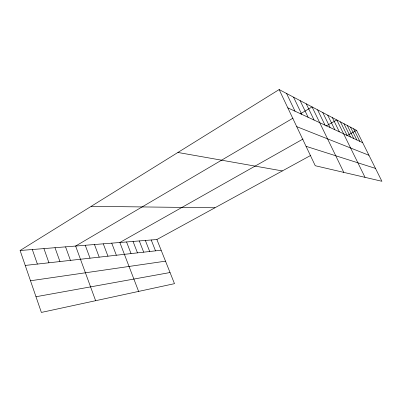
<?xml version="1.0" encoding="UTF-8"?>
<svg xmlns="http://www.w3.org/2000/svg" width="402" height="402" viewBox="0 0 402 402"><rect width="100%" height="100%" fill="white"/><g stroke="black" fill="none" stroke-linecap="round" stroke-linejoin="round"><path stroke-width="0.6" d="M20.1 250.506L156.886 239.522L174.483 283.661L41.381 312.429L20.1 250.506L279.144 89.571L356.544 130.348L381.9 181.282L315.248 165.724L279.144 89.571M293.013 118.153L75.631 246.044L95.631 300.706M300.354 113.831L312.088 106.927L343.79 172.388M303.038 139.022L119.851 242.491L138.62 291.415M326.007 126.047L336.806 119.952L365.031 177.347M156.886 239.522L310.791 155.368M346.946 135.6L356.544 130.348M35.989 296.731L170.046 272.531M30.497 280.757L165.513 261.159M25.231 265.436L161.152 250.22M91.184 206.342L214.954 207.769M177.91 152.464L282.34 170.925M306.048 146.318L375.488 168.403M296.716 126.64L368.951 155.272M287.802 107.836L362.674 142.665M353.574 128.786L359.805 141.328M350.484 127.158L356.825 139.941M347.273 125.464L353.725 138.499M343.926 123.7L350.494 136.997M340.439 121.866L347.127 135.429M332.369 117.61L339.328 131.801M327.695 115.153L334.816 129.705M322.776 112.56L330.057 127.489M317.58 109.821L325.032 125.153M306.274 103.867L314.088 120.062M300.108 100.616L308.118 117.283M293.555 97.163L301.771 114.334M286.581 93.49L295.013 111.188M151.212 239.974L155.519 250.848M145.348 240.446L149.705 251.501M139.293 240.934L143.695 252.175M133.032 241.436L137.479 252.868M126.555 241.954L131.047 253.592M111.741 243.145L116.344 255.235M103.289 243.823L107.947 256.174M94.47 244.532L99.183 257.159M85.259 245.27L90.033 258.179M65.556 246.853L70.445 260.375M54.999 247.702L59.953 261.551M43.934 248.592L48.944 262.782M32.316 249.521L37.386 264.079"/></g></svg>
